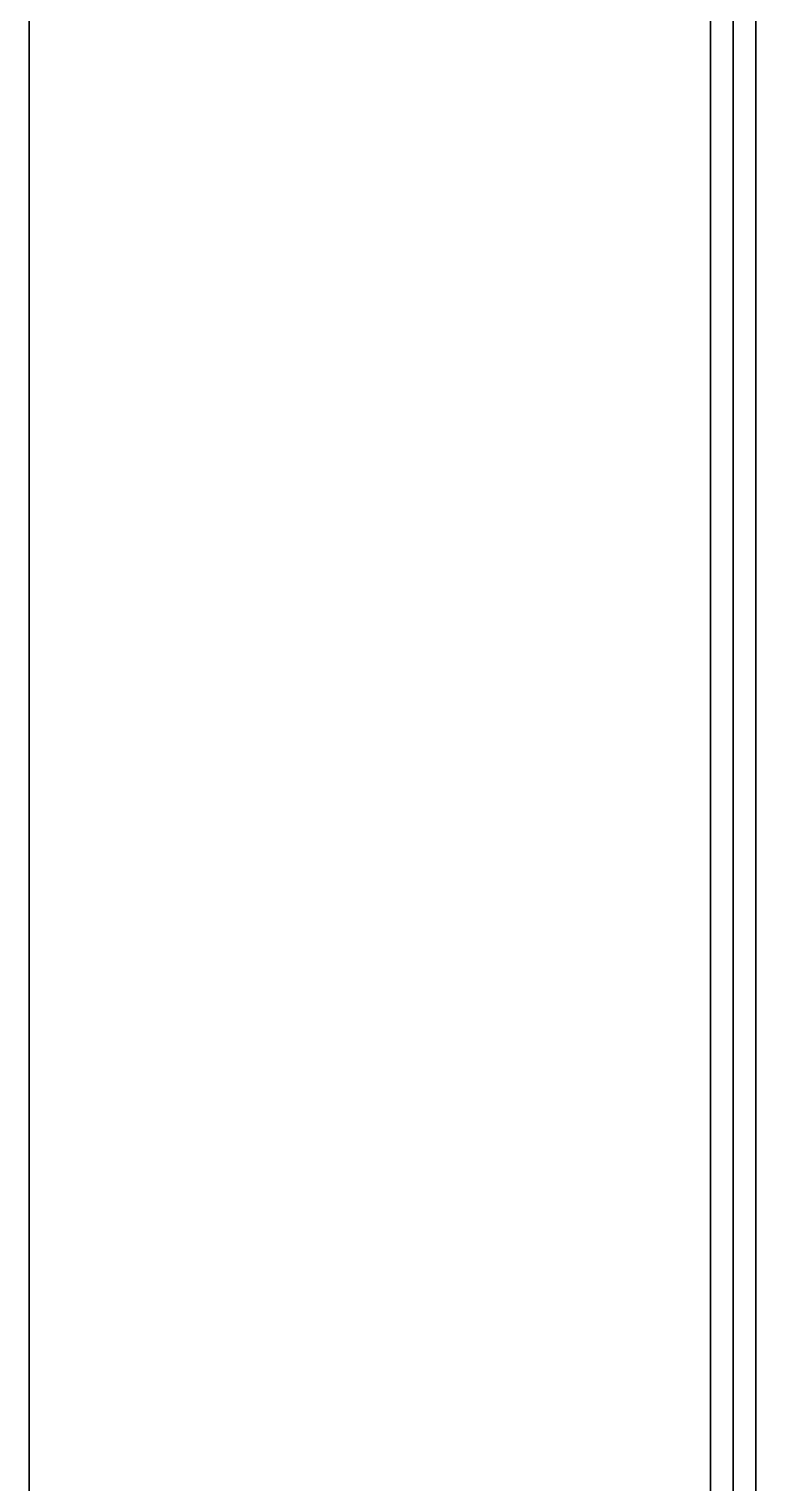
# Model space of a CAD drawing. Header units: millimetres. Extents: x -431 to 3717, y -325 to 2729.
# Drawn here: x 0 to 80, y 375.2 to 535.3 of the extents above; entities that cross this region are included whole.
import ezdxf

# ---------------------------------------------------------------- set-up
doc = ezdxf.new("R2010")
doc.units = ezdxf.units.MM

msp = doc.modelspace()

# ---------------------------------------------------------------- linework, layer by layer
at = {"color": 7, "linetype": 'Continuous', "lineweight": 35}
for p, q in [((0.02, 575), (0.02, 25)), ((0.02, 575), (0.02, 25)), ((75.02, 550), (75.02, 50)), ((77.52, 550), (77.52, 50)), ((80.02, 550), (80.02, 50)), ((80.02, 550), (80.02, 50)), ((75.02, 541.15), (75.02, 360.57)), ((77.52, 360.57), (77.52, 541.15))]:
    msp.add_line(p, q, dxfattribs=at)

doc.saveas('drawing.dxf')
